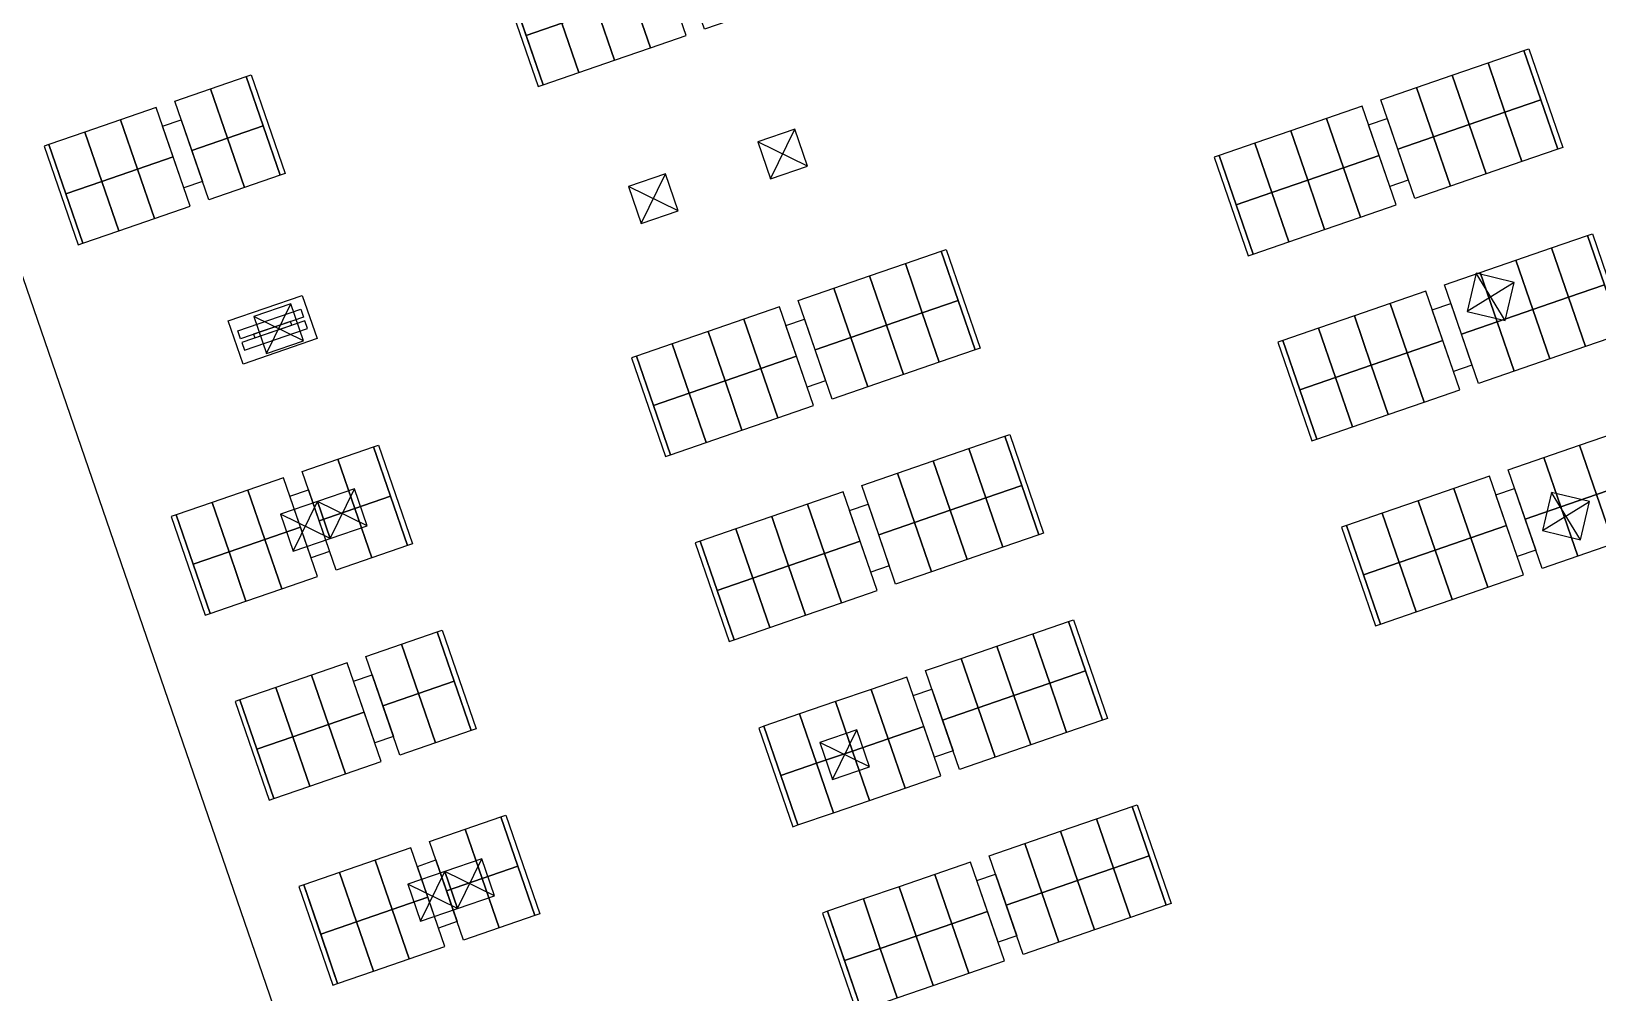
# Model space of a CAD drawing. Extents: x 809431 to 809707, y 818703 to 819368.
# Drawn here: x 809443.76 to 809467.78, y 819326.95 to 819341.69 of the extents above; entities that cross this region are included whole.
import ezdxf

# ---------------------------------------------------------------- set-up
doc = ezdxf.new("R2010")
doc.units = 0
for name, color, linetype in [('Fix Furn', 7, 'Continuous'), ('MAJ230__', 7, 'Continuous'), ('MAJ430_B', 7, 'Continuous'), ('MAJ430_R', 7, 'Continuous'), ('MAJ724__', 7, 'Continuous'), ('MAJ740__', 7, 'Continuous')]:
    doc.layers.add(name, color=color, linetype=linetype)

# ---------------------------------------------------------------- blocks, each defined once
blk = doc.blocks.new('8-Seater')
at = {"layer": 'Fix Furn'}
for points in [[(316.683, 206.688), (316.683, 206.608), (315.083, 206.608), (315.083, 206.688)], [(315.883, 206.608), (315.883, 206.028), (315.083, 206.028), (315.083, 206.608)], [(316.683, 206.608), (316.683, 206.028), (315.883, 206.028), (315.883, 206.608)], [(315.883, 206.028), (315.883, 205.448), (315.083, 205.448), (315.083, 206.028)], [(316.683, 206.028), (316.683, 205.448), (315.883, 205.448), (315.883, 206.028)], [(315.883, 205.448), (315.883, 204.868), (315.083, 204.868), (315.083, 205.448)], [(316.683, 205.448), (316.683, 204.868), (315.883, 204.868), (315.883, 205.448)], [(315.883, 204.868), (315.883, 204.288), (315.083, 204.288), (315.083, 204.868)], [(316.683, 204.868), (316.683, 204.288), (315.883, 204.288), (315.883, 204.868)], [(316.383, 203.988), (315.383, 203.988), (315.383, 204.288), (316.383, 204.288)], [(315.883, 203.408), (315.883, 203.988), (315.083, 203.988), (315.083, 203.408)], [(316.683, 203.408), (316.683, 203.988), (315.883, 203.988), (315.883, 203.408)], [(315.883, 202.828), (315.883, 203.408), (315.083, 203.408), (315.083, 202.828)], [(316.683, 202.828), (316.683, 203.408), (315.883, 203.408), (315.883, 202.828)], [(315.883, 202.248), (315.883, 202.828), (315.083, 202.828), (315.083, 202.248)], [(316.683, 202.248), (316.683, 202.828), (315.883, 202.828), (315.883, 202.248)], [(315.883, 201.668), (315.883, 202.248), (315.083, 202.248), (315.083, 201.668)], [(316.683, 201.668), (316.683, 202.248), (315.883, 202.248), (315.883, 201.668)], [(316.683, 201.588), (316.683, 201.668), (315.083, 201.668), (315.083, 201.588)]]:
    blk.add_lwpolyline(points, close=True, dxfattribs=at)
blk = doc.blocks.new('2x5-Seater')
at = {"layer": 'Fix Furn'}
for points in [[(238.683, 161.455), (238.683, 161.375), (237.083, 161.375), (237.083, 161.455)], [(237.883, 161.375), (237.883, 160.795), (237.083, 160.795), (237.083, 161.375)], [(238.683, 161.375), (238.683, 160.795), (237.883, 160.795), (237.883, 161.375)], [(237.883, 160.795), (237.883, 160.215), (237.083, 160.215), (237.083, 160.795)], [(238.683, 160.795), (238.683, 160.215), (237.883, 160.215), (237.883, 160.795)], [(238.383, 159.915), (237.383, 159.915), (237.383, 160.215), (238.383, 160.215)], [(237.883, 159.335), (237.883, 159.915), (237.083, 159.915), (237.083, 159.335)], [(238.683, 159.335), (238.683, 159.915), (237.883, 159.915), (237.883, 159.335)], [(237.883, 158.755), (237.883, 159.335), (237.083, 159.335), (237.083, 158.755)], [(238.683, 158.755), (238.683, 159.335), (237.883, 159.335), (237.883, 158.755)], [(237.883, 158.175), (237.883, 158.755), (237.083, 158.755), (237.083, 158.175)], [(238.683, 158.175), (238.683, 158.755), (237.883, 158.755), (237.883, 158.175)], [(238.683, 158.095), (238.683, 158.175), (237.083, 158.175), (237.083, 158.095)]]:
    blk.add_lwpolyline(points, close=True, dxfattribs=at)

msp = doc.modelspace()

# ---------------------------------------------------------------- linework, layer by layer
at = {"layer": 'MAJ230__'}
msp.add_line((809434.723, 819363.79), (809487.26, 819211.212), dxfattribs=at)
at = {"layer": 'MAJ430_B'}
for p, q in [((809455.101, 819339.428), (809455.473, 819340.19)), ((809455.668, 819339.623), (809454.905, 819339.995)), ((809453.115, 819338.744), (809453.487, 819339.507)), ((809453.682, 819338.939), (809452.92, 819339.311)), ((809447.371, 819336.752), (809447.743, 819337.514)), ((809447.938, 819336.947), (809447.175, 819337.319)), ((809448.348, 819333.915), (809448.719, 819334.678)), ((809467.52, 819333.897), (809467.075, 819334.62)), ((809448.915, 819334.11), (809448.152, 819334.482)), ((809466.936, 819334.036), (809467.659, 819334.481)), ((809456.05, 819330.221), (809456.422, 819330.984)), ((809456.617, 819330.417), (809455.854, 819330.789)), ((809450.868, 819328.437), (809450.106, 819328.809)), ((809450.301, 819328.242), (809450.673, 819329.005))]:
    msp.add_line(p, q, dxfattribs=at)
for points in [[(809455.473, 819340.19), (809454.905, 819339.995), (809455.101, 819339.428), (809455.668, 819339.623)], [(809453.487, 819339.507), (809452.92, 819339.311), (809453.115, 819338.744), (809453.682, 819338.939)], [(809447.743, 819337.514), (809447.175, 819337.319), (809447.371, 819336.752), (809447.938, 819336.947)], [(809448.719, 819334.678), (809448.152, 819334.482), (809448.348, 819333.915), (809448.915, 819334.11)], [(809467.659, 819334.481), (809467.075, 819334.62), (809466.936, 819334.036), (809467.52, 819333.897)], [(809456.422, 819330.984), (809455.854, 819330.789), (809456.05, 819330.221), (809456.617, 819330.417)], [(809450.673, 819329.005), (809450.106, 819328.809), (809450.301, 819328.242), (809450.868, 819328.437)]]:
    msp.add_lwpolyline(points, close=True, dxfattribs=at)
at = {"layer": 'MAJ430_R'}
for p, q in [((809466.363, 819337.257), (809465.919, 819337.98)), ((809466.502, 819337.84), (809465.78, 819337.396)), ((809447.78, 819333.72), (809448.152, 819334.482)), ((809448.348, 819333.915), (809447.585, 819334.287)), ((809449.734, 819328.047), (809450.106, 819328.809)), ((809450.301, 819328.242), (809449.538, 819328.614))]:
    msp.add_line(p, q, dxfattribs=at)
for points in [[(809465.919, 819337.98), (809465.78, 819337.396), (809466.363, 819337.257), (809466.502, 819337.84)], [(809448.152, 819334.482), (809447.585, 819334.287), (809447.78, 819333.72), (809448.348, 819333.915)], [(809450.106, 819328.809), (809449.538, 819328.614), (809449.734, 819328.047), (809450.301, 819328.242)]]:
    msp.add_lwpolyline(points, close=True, dxfattribs=at)
at = {"layer": 'MAJ740__'}
for points in [[(809448.147, 819336.98), (809447.012, 819336.589), (809446.784, 819337.251), (809447.919, 819337.642)], [(809447.938, 819337.31), (809446.973, 819336.978), (809446.932, 819337.097), (809447.897, 819337.429)], [(809447.957, 819337.253), (809446.993, 819336.921), (809447.034, 819336.801), (809447.999, 819337.134)], [(809447.191, 819336.989), (809447.759, 819337.185), (809447.739, 819337.242), (809447.172, 819337.046)]]:
    msp.add_lwpolyline(points, close=True, dxfattribs=at)

# ---------------------------------------------------------------- block references
at = {"layer": 'MAJ724__', "rotation": -71.0001098042651}
for name, p in [('8-Seater', (809157.829, 819574.644)), ('8-Seater', (809168.718, 819572.047)), ('2x5-Seater', (809217.291, 819512.624)), ('8-Seater', (809169.694, 819569.211)), ('8-Seater', (809159.783, 819568.971)), ('8-Seater', (809170.671, 819566.374)), ('2x5-Seater', (809219.243, 819506.95)), ('8-Seater', (809160.759, 819566.134)), ('8-Seater', (809161.736, 819563.297)), ('2x5-Seater', (809220.22, 819504.114)), ('8-Seater', (809162.713, 819560.461)), ('2x5-Seater', (809221.197, 819501.277))]:
    msp.add_blockref(name, p, dxfattribs=at)

doc.saveas('drawing.dxf')
